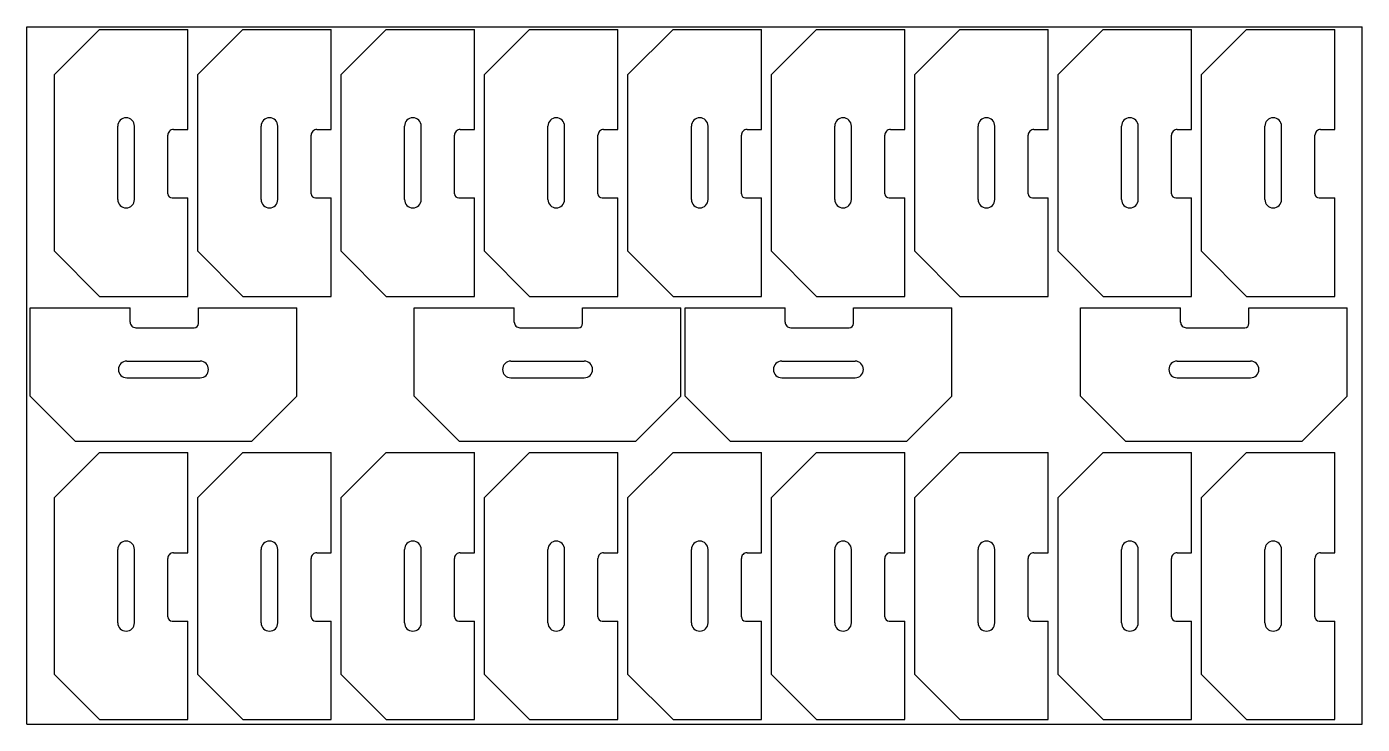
# Model space of a CAD drawing. Header units: millimetres. Extents: x 227 to 628, y 89 to 298.
import ezdxf

# ---------------------------------------------------------------- set-up
doc = ezdxf.new("R2010")
doc.units = ezdxf.units.MM
doc.layers.add('Mechanical28', color=56, linetype='Continuous')

# ---------------------------------------------------------------- blocks, each defined once
blk = doc.blocks.new('3G30A_W_TABS___C______41')
at = {"layer": 'Mechanical28'}
for p, q in [((13.5, 40), (0, 26.5)), ((13.5, 40), (66.5, 40)), ((39.5, 40), (66.5, 40)), ((66.5, 40), (80, 26.5)), ((0, 26.5), (0, 0)), ((80, 26.5), (80, 0)), ((29, 21), (51, 21)), ((29, 16), (51, 16)), ((29.5, 4.73), (29.5, 0)), ((30.77, 6), (31, 6)), ((31, 6), (48.29, 6)), ((50, 4.29), (50, 0)), ((0, 0), (29.5, 0)), ((50, 0), (80, 0))]:
    blk.add_line(p, q, dxfattribs=at)
for centre, radius, start, end in [((29, 18.5), 2.5, 90, 270), ((51, 18.5), 2.5, 270, 90), ((30.77, 4.73), 1.27, 90, 180), ((48.29, 4.29), 1.71, 45, 90), ((48.29, 4.29), 1.71, 0, 45)]:
    blk.add_arc(centre, radius, start, end, dxfattribs=at)
blk = doc.blocks.new('3G30A_W_TABS___C______42')
at = {"layer": 'Mechanical28'}
for p, q in [((13.5, 40), (0, 26.5)), ((13.5, 40), (66.5, 40)), ((39.5, 40), (66.5, 40)), ((66.5, 40), (80, 26.5)), ((0, 26.5), (0, 0)), ((80, 26.5), (80, 0)), ((29, 21), (51, 21)), ((29, 16), (51, 16)), ((29.5, 4.73), (29.5, 0)), ((30.77, 6), (31, 6)), ((31, 6), (48.29, 6)), ((50, 4.29), (50, 0)), ((0, 0), (29.5, 0)), ((50, 0), (80, 0))]:
    blk.add_line(p, q, dxfattribs=at)
for centre, radius, start, end in [((29, 18.5), 2.5, 90, 270), ((51, 18.5), 2.5, 270, 90), ((30.77, 4.73), 1.27, 90, 180), ((48.29, 4.29), 1.71, 45, 90), ((48.29, 4.29), 1.71, 0, 45)]:
    blk.add_arc(centre, radius, start, end, dxfattribs=at)
blk = doc.blocks.new('3G30A_W_TABS___C______43')
at = {"layer": 'Mechanical28'}
for p, q in [((13.5, 40), (0, 26.5)), ((66.5, 40), (13.5, 40)), ((66.5, 40), (39.5, 40)), ((80, 26.5), (66.5, 40)), ((0, 26.5), (0, 0)), ((80, 26.5), (80, 0)), ((51, 21), (29, 21)), ((51, 16), (29, 16)), ((29.5, 4.73), (29.5, 0)), ((31, 6), (30.77, 6)), ((48.29, 6), (31, 6)), ((50, 4.29), (50, 0)), ((29.5, 0), (0, 0)), ((80, 0), (50, 0))]:
    blk.add_line(p, q, dxfattribs=at)
for centre, radius, start, end in [((29, 18.5), 2.5, 90, 270), ((51, 18.5), 2.5, 270, 90), ((30.77, 4.73), 1.27, 90, 180), ((48.29, 4.29), 1.71, 45, 90), ((48.29, 4.29), 1.71, 0, 45)]:
    blk.add_arc(centre, radius, start, end, dxfattribs=at)
blk = doc.blocks.new('3G30A_W_TABS___C______44')
at = {"layer": 'Mechanical28'}
for p, q in [((13.5, 40), (0, 26.5)), ((13.5, 40), (66.5, 40)), ((39.5, 40), (66.5, 40)), ((66.5, 40), (80, 26.5)), ((0, 26.5), (0, 0)), ((80, 26.5), (80, 0)), ((29, 21), (51, 21)), ((29, 16), (51, 16)), ((29.5, 4.73), (29.5, 0)), ((30.77, 6), (31, 6)), ((31, 6), (48.29, 6)), ((50, 4.29), (50, 0)), ((0, 0), (29.5, 0)), ((50, 0), (80, 0))]:
    blk.add_line(p, q, dxfattribs=at)
for centre, radius, start, end in [((29, 18.5), 2.5, 90, 270), ((51, 18.5), 2.5, 270, 90), ((30.77, 4.73), 1.27, 90, 180), ((48.29, 4.29), 1.71, 45, 90), ((48.29, 4.29), 1.71, 0, 45)]:
    blk.add_arc(centre, radius, start, end, dxfattribs=at)
blk = doc.blocks.new('3G30A_W_TABS___C______45')
at = {"layer": 'Mechanical28'}
for p, q in [((13.5, 40), (0, 26.5)), ((13.5, 40), (66.5, 40)), ((39.5, 40), (66.5, 40)), ((66.5, 40), (80, 26.5)), ((0, 26.5), (0, 0)), ((80, 26.5), (80, 0)), ((29, 21), (51, 21)), ((29, 16), (51, 16)), ((29.5, 4.73), (29.5, 0)), ((30.77, 6), (31, 6)), ((31, 6), (48.29, 6)), ((50, 4.29), (50, 0)), ((0, 0), (29.5, 0)), ((50, 0), (80, 0))]:
    blk.add_line(p, q, dxfattribs=at)
for centre, radius, start, end in [((29, 18.5), 2.5, 90, 270), ((51, 18.5), 2.5, 270, 90), ((30.77, 4.73), 1.27, 90, 180), ((48.29, 4.29), 1.71, 45, 90), ((48.29, 4.29), 1.71, 0, 45)]:
    blk.add_arc(centre, radius, start, end, dxfattribs=at)
blk = doc.blocks.new('3G30A_W_TABS___C______46')
at = {"layer": 'Mechanical28'}
for p, q in [((13.5, 40), (0, 26.5)), ((13.5, 40), (66.5, 40)), ((39.5, 40), (66.5, 40)), ((66.5, 40), (80, 26.5)), ((0, 26.5), (0, 0)), ((80, 26.5), (80, 0)), ((29, 21), (51, 21)), ((29, 16), (51, 16)), ((29.5, 4.73), (29.5, 0)), ((30.77, 6), (31, 6)), ((31, 6), (48.29, 6)), ((50, 4.29), (50, 0)), ((0, 0), (29.5, 0)), ((50, 0), (80, 0))]:
    blk.add_line(p, q, dxfattribs=at)
for centre, radius, start, end in [((29, 18.5), 2.5, 90, 270), ((51, 18.5), 2.5, 270, 90), ((30.77, 4.73), 1.27, 90, 180), ((48.29, 4.29), 1.71, 45, 90), ((48.29, 4.29), 1.71, 0, 45)]:
    blk.add_arc(centre, radius, start, end, dxfattribs=at)
blk = doc.blocks.new('3G30A_W_TABS___C______47')
at = {"layer": 'Mechanical28'}
for p, q in [((13.5, 40), (0, 26.5)), ((13.5, 40), (66.5, 40)), ((39.5, 40), (66.5, 40)), ((66.5, 40), (80, 26.5)), ((0, 26.5), (0, 0)), ((80, 26.5), (80, 0)), ((29, 21), (51, 21)), ((29, 16), (51, 16)), ((29.5, 4.73), (29.5, 0)), ((30.77, 6), (31, 6)), ((31, 6), (48.29, 6)), ((50, 4.29), (50, 0)), ((0, 0), (29.5, 0)), ((50, 0), (80, 0))]:
    blk.add_line(p, q, dxfattribs=at)
for centre, radius, start, end in [((29, 18.5), 2.5, 90, 270), ((51, 18.5), 2.5, 270, 90), ((30.77, 4.73), 1.27, 90, 180), ((48.29, 4.29), 1.71, 45, 90), ((48.29, 4.29), 1.71, 0, 45)]:
    blk.add_arc(centre, radius, start, end, dxfattribs=at)
blk = doc.blocks.new('3G30A_W_TABS___C______48')
at = {"layer": 'Mechanical28'}
for p, q in [((13.5, 40), (0, 26.5)), ((13.5, 40), (66.5, 40)), ((39.5, 40), (66.5, 40)), ((66.5, 40), (80, 26.5)), ((0, 26.5), (0, 0)), ((80, 26.5), (80, 0)), ((29, 21), (51, 21)), ((29, 16), (51, 16)), ((29.5, 4.73), (29.5, 0)), ((30.77, 6), (31, 6)), ((31, 6), (48.29, 6)), ((50, 4.29), (50, 0)), ((0, 0), (29.5, 0)), ((50, 0), (80, 0))]:
    blk.add_line(p, q, dxfattribs=at)
for centre, radius, start, end in [((29, 18.5), 2.5, 90, 270), ((51, 18.5), 2.5, 270, 90), ((30.77, 4.73), 1.27, 90, 180), ((48.29, 4.29), 1.71, 45, 90), ((48.29, 4.29), 1.71, 0, 45)]:
    blk.add_arc(centre, radius, start, end, dxfattribs=at)
blk = doc.blocks.new('3G30A_W_TABS___C______49')
at = {"layer": 'Mechanical28'}
for p, q in [((13.5, 40), (0, 26.5)), ((66.5, 40), (13.5, 40)), ((66.5, 40), (39.5, 40)), ((80, 26.5), (66.5, 40)), ((0, 26.5), (0, 0)), ((80, 26.5), (80, 0)), ((51, 21), (29, 21)), ((51, 16), (29, 16)), ((29.5, 4.73), (29.5, 0)), ((31, 6), (30.77, 6)), ((48.29, 6), (31, 6)), ((50, 4.29), (50, 0)), ((29.5, 0), (0, 0)), ((80, 0), (50, 0))]:
    blk.add_line(p, q, dxfattribs=at)
for centre, radius, start, end in [((29, 18.5), 2.5, 90, 270), ((51, 18.5), 2.5, 270, 90), ((30.77, 4.73), 1.27, 90, 180), ((48.29, 4.29), 1.71, 45, 90), ((48.29, 4.29), 1.71, 0, 45)]:
    blk.add_arc(centre, radius, start, end, dxfattribs=at)
blk = doc.blocks.new('3G30A_W_TABS___C______50')
at = {"layer": 'Mechanical28'}
for p, q in [((13.5, 40), (0, 26.5)), ((13.5, 40), (66.5, 40)), ((39.5, 40), (66.5, 40)), ((66.5, 40), (80, 26.5)), ((0, 26.5), (0, 0)), ((80, 26.5), (80, 0)), ((29, 21), (51, 21)), ((29, 16), (51, 16)), ((29.5, 4.73), (29.5, 0)), ((30.77, 6), (31, 6)), ((31, 6), (48.29, 6)), ((50, 4.29), (50, 0)), ((0, 0), (29.5, 0)), ((50, 0), (80, 0))]:
    blk.add_line(p, q, dxfattribs=at)
for centre, radius, start, end in [((29, 18.5), 2.5, 90, 270), ((51, 18.5), 2.5, 270, 90), ((30.77, 4.73), 1.27, 90, 180), ((48.29, 4.29), 1.71, 45, 90), ((48.29, 4.29), 1.71, 0, 45)]:
    blk.add_arc(centre, radius, start, end, dxfattribs=at)
blk = doc.blocks.new('3G30A_W_TABS___C______51')
at = {"layer": 'Mechanical28'}
for p, q in [((13.5, 40), (0, 26.5)), ((13.5, 40), (66.5, 40)), ((39.5, 40), (66.5, 40)), ((66.5, 40), (80, 26.5)), ((0, 26.5), (0, 0)), ((80, 26.5), (80, 0)), ((29, 21), (51, 21)), ((29, 16), (51, 16)), ((29.5, 4.73), (29.5, 0)), ((30.77, 6), (31, 6)), ((31, 6), (48.29, 6)), ((50, 4.29), (50, 0)), ((0, 0), (29.5, 0)), ((50, 0), (80, 0))]:
    blk.add_line(p, q, dxfattribs=at)
for centre, radius, start, end in [((29, 18.5), 2.5, 90, 270), ((51, 18.5), 2.5, 270, 90), ((30.77, 4.73), 1.27, 90, 180), ((48.29, 4.29), 1.71, 45, 90), ((48.29, 4.29), 1.71, 0, 45)]:
    blk.add_arc(centre, radius, start, end, dxfattribs=at)
blk = doc.blocks.new('3G30A_W_TABS___C______52')
at = {"layer": 'Mechanical28'}
for p, q in [((13.5, 40), (0, 26.5)), ((66.5, 40), (13.5, 40)), ((66.5, 40), (39.5, 40)), ((80, 26.5), (66.5, 40)), ((0, 26.5), (0, 0)), ((80, 26.5), (80, 0)), ((51, 21), (29, 21)), ((51, 16), (29, 16)), ((29.5, 4.73), (29.5, 0)), ((31, 6), (30.77, 6)), ((48.29, 6), (31, 6)), ((50, 4.29), (50, 0)), ((29.5, 0), (0, 0)), ((80, 0), (50, 0))]:
    blk.add_line(p, q, dxfattribs=at)
for centre, radius, start, end in [((29, 18.5), 2.5, 90, 270), ((51, 18.5), 2.5, 270, 90), ((30.77, 4.73), 1.27, 90, 180), ((48.29, 4.29), 1.71, 45, 90), ((48.29, 4.29), 1.71, 0, 45)]:
    blk.add_arc(centre, radius, start, end, dxfattribs=at)
blk = doc.blocks.new('3G30A_W_TABS___C______53')
at = {"layer": 'Mechanical28'}
for p, q in [((13.5, 40), (0, 26.5)), ((13.5, 40), (66.5, 40)), ((39.5, 40), (66.5, 40)), ((66.5, 40), (80, 26.5)), ((0, 26.5), (0, 0)), ((80, 26.5), (80, 0)), ((29, 21), (51, 21)), ((29, 16), (51, 16)), ((29.5, 4.73), (29.5, 0)), ((30.77, 6), (31, 6)), ((31, 6), (48.29, 6)), ((50, 4.29), (50, 0)), ((0, 0), (29.5, 0)), ((50, 0), (80, 0))]:
    blk.add_line(p, q, dxfattribs=at)
for centre, radius, start, end in [((29, 18.5), 2.5, 90, 270), ((51, 18.5), 2.5, 270, 90), ((30.77, 4.73), 1.27, 90, 180), ((48.29, 4.29), 1.71, 45, 90), ((48.29, 4.29), 1.71, 0, 45)]:
    blk.add_arc(centre, radius, start, end, dxfattribs=at)
blk = doc.blocks.new('3G30A_W_TABS___C______54')
at = {"layer": 'Mechanical28'}
for p, q in [((13.5, 40), (0, 26.5)), ((13.5, 40), (66.5, 40)), ((39.5, 40), (66.5, 40)), ((66.5, 40), (80, 26.5)), ((0, 26.5), (0, 0)), ((80, 26.5), (80, 0)), ((29, 21), (51, 21)), ((29, 16), (51, 16)), ((29.5, 4.73), (29.5, 0)), ((30.77, 6), (31, 6)), ((31, 6), (48.29, 6)), ((50, 4.29), (50, 0)), ((0, 0), (29.5, 0)), ((50, 0), (80, 0))]:
    blk.add_line(p, q, dxfattribs=at)
for centre, radius, start, end in [((29, 18.5), 2.5, 90, 270), ((51, 18.5), 2.5, 270, 90), ((30.77, 4.73), 1.27, 90, 180), ((48.29, 4.29), 1.71, 45, 90), ((48.29, 4.29), 1.71, 0, 45)]:
    blk.add_arc(centre, radius, start, end, dxfattribs=at)
blk = doc.blocks.new('3G30A_W_TABS___C______55')
at = {"layer": 'Mechanical28'}
for p, q in [((13.5, 40), (0, 26.5)), ((13.5, 40), (66.5, 40)), ((39.5, 40), (66.5, 40)), ((66.5, 40), (80, 26.5)), ((0, 26.5), (0, 0)), ((80, 26.5), (80, 0)), ((29, 21), (51, 21)), ((29, 16), (51, 16)), ((29.5, 4.73), (29.5, 0)), ((30.77, 6), (31, 6)), ((31, 6), (48.29, 6)), ((50, 4.29), (50, 0)), ((0, 0), (29.5, 0)), ((50, 0), (80, 0))]:
    blk.add_line(p, q, dxfattribs=at)
for centre, radius, start, end in [((29, 18.5), 2.5, 90, 270), ((51, 18.5), 2.5, 270, 90), ((30.77, 4.73), 1.27, 90, 180), ((48.29, 4.29), 1.71, 45, 90), ((48.29, 4.29), 1.71, 0, 45)]:
    blk.add_arc(centre, radius, start, end, dxfattribs=at)
blk = doc.blocks.new('3G30A_W_TABS___C______56')
at = {"layer": 'Mechanical28'}
for p, q in [((13.5, 40), (0, 26.5)), ((13.5, 40), (66.5, 40)), ((39.5, 40), (66.5, 40)), ((66.5, 40), (80, 26.5)), ((0, 26.5), (0, 0)), ((80, 26.5), (80, 0)), ((29, 21), (51, 21)), ((29, 16), (51, 16)), ((29.5, 4.73), (29.5, 0)), ((30.77, 6), (31, 6)), ((31, 6), (48.29, 6)), ((50, 4.29), (50, 0)), ((0, 0), (29.5, 0)), ((50, 0), (80, 0))]:
    blk.add_line(p, q, dxfattribs=at)
for centre, radius, start, end in [((29, 18.5), 2.5, 90, 270), ((51, 18.5), 2.5, 270, 90), ((30.77, 4.73), 1.27, 90, 180), ((48.29, 4.29), 1.71, 45, 90), ((48.29, 4.29), 1.71, 0, 45)]:
    blk.add_arc(centre, radius, start, end, dxfattribs=at)
blk = doc.blocks.new('3G30A_W_TABS___C______57')
at = {"layer": 'Mechanical28'}
for p, q in [((13.5, 40), (0, 26.5)), ((13.5, 40), (66.5, 40)), ((39.5, 40), (66.5, 40)), ((66.5, 40), (80, 26.5)), ((0, 26.5), (0, 0)), ((80, 26.5), (80, 0)), ((29, 21), (51, 21)), ((29, 16), (51, 16)), ((29.5, 4.73), (29.5, 0)), ((30.77, 6), (31, 6)), ((31, 6), (48.29, 6)), ((50, 4.29), (50, 0)), ((0, 0), (29.5, 0)), ((50, 0), (80, 0))]:
    blk.add_line(p, q, dxfattribs=at)
for centre, radius, start, end in [((29, 18.5), 2.5, 90, 270), ((51, 18.5), 2.5, 270, 90), ((30.77, 4.73), 1.27, 90, 180), ((48.29, 4.29), 1.71, 45, 90), ((48.29, 4.29), 1.71, 0, 45)]:
    blk.add_arc(centre, radius, start, end, dxfattribs=at)
blk = doc.blocks.new('3G30A_W_TABS___C______58')
at = {"layer": 'Mechanical28'}
for p, q in [((13.5, 40), (0, 26.5)), ((13.5, 40), (66.5, 40)), ((39.5, 40), (66.5, 40)), ((66.5, 40), (80, 26.5)), ((0, 26.5), (0, 0)), ((80, 26.5), (80, 0)), ((29, 21), (51, 21)), ((29, 16), (51, 16)), ((29.5, 4.73), (29.5, 0)), ((30.77, 6), (31, 6)), ((31, 6), (48.29, 6)), ((50, 4.29), (50, 0)), ((0, 0), (29.5, 0)), ((50, 0), (80, 0))]:
    blk.add_line(p, q, dxfattribs=at)
for centre, radius, start, end in [((29, 18.5), 2.5, 90, 270), ((51, 18.5), 2.5, 270, 90), ((30.77, 4.73), 1.27, 90, 180), ((48.29, 4.29), 1.71, 45, 90), ((48.29, 4.29), 1.71, 0, 45)]:
    blk.add_arc(centre, radius, start, end, dxfattribs=at)
blk = doc.blocks.new('3G30A_W_TABS___C______59')
at = {"layer": 'Mechanical28'}
for p, q in [((13.5, 40), (0, 26.5)), ((13.5, 40), (66.5, 40)), ((39.5, 40), (66.5, 40)), ((66.5, 40), (80, 26.5)), ((0, 26.5), (0, 0)), ((80, 26.5), (80, 0)), ((29, 21), (51, 21)), ((29, 16), (51, 16)), ((29.5, 4.73), (29.5, 0)), ((30.77, 6), (31, 6)), ((31, 6), (48.29, 6)), ((50, 4.29), (50, 0)), ((0, 0), (29.5, 0)), ((50, 0), (80, 0))]:
    blk.add_line(p, q, dxfattribs=at)
for centre, radius, start, end in [((29, 18.5), 2.5, 90, 270), ((51, 18.5), 2.5, 270, 90), ((30.77, 4.73), 1.27, 90, 180), ((48.29, 4.29), 1.71, 45, 90), ((48.29, 4.29), 1.71, 0, 45)]:
    blk.add_arc(centre, radius, start, end, dxfattribs=at)
blk = doc.blocks.new('3G30A_W_TABS___C______60')
at = {"layer": 'Mechanical28'}
for p, q in [((13.5, 40), (0, 26.5)), ((66.5, 40), (13.5, 40)), ((66.5, 40), (39.5, 40)), ((80, 26.5), (66.5, 40)), ((0, 26.5), (0, 0)), ((80, 26.5), (80, 0)), ((51, 21), (29, 21)), ((51, 16), (29, 16)), ((29.5, 4.73), (29.5, 0)), ((31, 6), (30.77, 6)), ((48.29, 6), (31, 6)), ((50, 4.29), (50, 0)), ((29.5, 0), (0, 0)), ((80, 0), (50, 0))]:
    blk.add_line(p, q, dxfattribs=at)
for centre, radius, start, end in [((29, 18.5), 2.5, 90, 270), ((51, 18.5), 2.5, 270, 90), ((30.77, 4.73), 1.27, 90, 180), ((48.29, 4.29), 1.71, 45, 90), ((48.29, 4.29), 1.71, 0, 45)]:
    blk.add_arc(centre, radius, start, end, dxfattribs=at)
blk = doc.blocks.new('3G30A_W_TABS___C______61')
at = {"layer": 'Mechanical28'}
for p, q in [((13.5, 40), (0, 26.5)), ((13.5, 40), (66.5, 40)), ((39.5, 40), (66.5, 40)), ((66.5, 40), (80, 26.5)), ((0, 26.5), (0, 0)), ((80, 26.5), (80, 0)), ((29, 21), (51, 21)), ((29, 16), (51, 16)), ((29.5, 4.73), (29.5, 0)), ((30.77, 6), (31, 6)), ((31, 6), (48.29, 6)), ((50, 4.29), (50, 0)), ((0, 0), (29.5, 0)), ((50, 0), (80, 0))]:
    blk.add_line(p, q, dxfattribs=at)
for centre, radius, start, end in [((29, 18.5), 2.5, 90, 270), ((51, 18.5), 2.5, 270, 90), ((30.77, 4.73), 1.27, 90, 180), ((48.29, 4.29), 1.71, 45, 90), ((48.29, 4.29), 1.71, 0, 45)]:
    blk.add_arc(centre, radius, start, end, dxfattribs=at)
blk = doc.blocks.new('3G30A_W_TABS___C______62')
at = {"layer": 'Mechanical28'}
for p, q in [((13.5, 40), (0, 26.5)), ((13.5, 40), (66.5, 40)), ((39.5, 40), (66.5, 40)), ((66.5, 40), (80, 26.5)), ((0, 26.5), (0, 0)), ((80, 26.5), (80, 0)), ((29, 21), (51, 21)), ((29, 16), (51, 16)), ((29.5, 4.73), (29.5, 0)), ((30.77, 6), (31, 6)), ((31, 6), (48.29, 6)), ((50, 4.29), (50, 0)), ((0, 0), (29.5, 0)), ((50, 0), (80, 0))]:
    blk.add_line(p, q, dxfattribs=at)
for centre, radius, start, end in [((29, 18.5), 2.5, 90, 270), ((51, 18.5), 2.5, 270, 90), ((30.77, 4.73), 1.27, 90, 180), ((48.29, 4.29), 1.71, 45, 90), ((48.29, 4.29), 1.71, 0, 45)]:
    blk.add_arc(centre, radius, start, end, dxfattribs=at)

msp = doc.modelspace()

# ---------------------------------------------------------------- linework, layer by layer
at = {"layer": 'Mechanical28'}
for p, q in [((227.37, 88.88), (227.37, 297.88)), ((227.37, 297.88), (627.88, 297.88)), ((627.88, 89.38), (627.88, 297.88)), ((227.37, 88.88), (246.88, 88.88)), ((246.88, 88.88), (627.88, 88.88)), ((627.88, 88.88), (627.88, 89.38))]:
    msp.add_line(p, q, dxfattribs=at)

# ---------------------------------------------------------------- block references
for name, p, rotation in [('3G30A_W_TABS___C______42', (275.68, 217.08), 90), ('3G30A_W_TABS___C______44', (318.67, 217.08), 90), ('3G30A_W_TABS___C______46', (361.67, 217.08), 90), ('3G30A_W_TABS___C______48', (404.67, 217.08), 90), ('3G30A_W_TABS___C______50', (447.68, 217.08), 90), ('3G30A_W_TABS___C______54', (490.68, 217.08), 90), ('3G30A_W_TABS___C______56', (533.68, 217.08), 90), ('3G30A_W_TABS___C______58', (576.67, 217.08), 90), ('3G30A_W_TABS___C______62', (619.67, 217.08), 90), ('3G30A_W_TABS___C______43', (308.38, 213.68), 180), ('3G30A_W_TABS___C______49', (423.57, 213.68), 180), ('3G30A_W_TABS___C______52', (504.78, 213.68), 180), ('3G30A_W_TABS___C______60', (623.38, 213.68), 180), ('3G30A_W_TABS___C______41', (275.68, 90.28), 90), ('3G30A_W_TABS___C______45', (318.67, 90.28), 90), ('3G30A_W_TABS___C______47', (361.67, 90.28), 90), ('3G30A_W_TABS___C______51', (404.67, 90.28), 90), ('3G30A_W_TABS___C______53', (447.68, 90.28), 90), ('3G30A_W_TABS___C______55', (490.68, 90.28), 90), ('3G30A_W_TABS___C______57', (533.68, 90.28), 90), ('3G30A_W_TABS___C______59', (576.67, 90.28), 90), ('3G30A_W_TABS___C______61', (619.67, 90.28), 90)]:
    msp.add_blockref(name, p, dxfattribs=dict(rotation=rotation))

doc.saveas('drawing.dxf')
